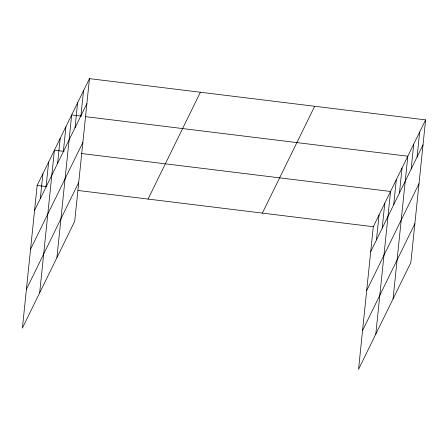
<?xml version="1.0" encoding="UTF-8"?>
<svg xmlns="http://www.w3.org/2000/svg" width="448" height="448" viewBox="0 0 448 448"><rect width="100%" height="100%" fill="white"/><g stroke="black" fill="none" stroke-linecap="round" stroke-linejoin="round"><path stroke-width="0.67" d="M89.46 78.624L37.145 185.455L22.4 328.115L74.715 221.278L89.46 78.624L425.6 119.885L410.855 262.545L358.54 369.376L373.285 226.722L425.6 119.885M40.314 198.677L42.896 173.706M46.071 186.922L48.653 161.952M39.665 292.858L54.404 150.203L64.114 151.39M57.579 163.419L60.161 138.449M63.336 151.67L65.918 126.7M56.93 257.6L71.669 114.946L81.374 116.138M75.018 127.809L77.599 102.838M80.948 115.702L83.53 90.731M376.46 239.938L379.042 214.967M382.211 228.189L384.793 203.218M375.805 334.124L390.55 191.464L81.446 153.518M393.725 204.686L396.301 179.715M399.476 192.931L402.058 167.961M393.07 298.866L407.814 156.212L85.534 116.648M411.163 169.07L413.739 144.105M417.088 156.962L419.67 131.992M34.563 210.426L86.878 103.594M30.548 249.262L82.863 142.43M26.415 289.279L78.73 182.442M148.07 199.074L200.385 92.238M262.36 213.102L314.675 106.271M370.703 251.692L423.018 144.855M366.694 290.528L419.009 183.691M362.555 330.54L414.87 223.709M37.145 185.455L46.155 186.564M78.047 190.478L373.285 226.722"/></g></svg>
